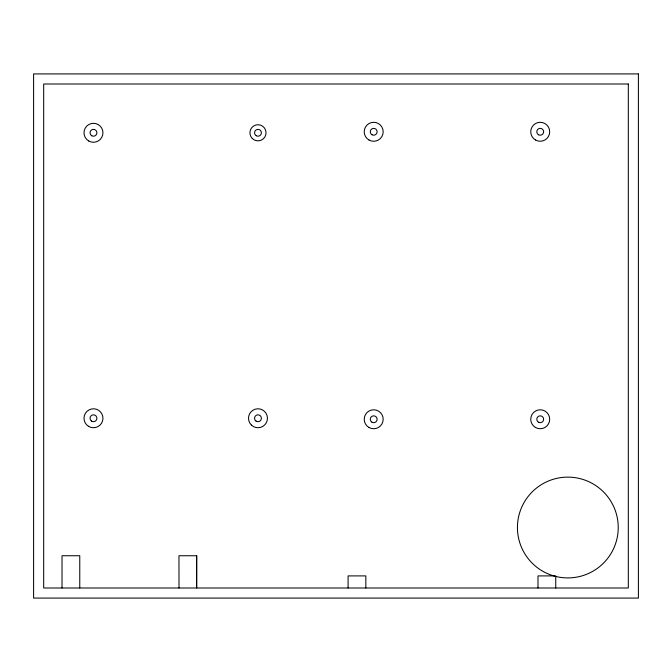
<?xml version="1.0" encoding="UTF-8"?>
<svg xmlns="http://www.w3.org/2000/svg" width="672" height="672" viewBox="0 0 672 672"><rect width="100%" height="100%" fill="white"/><g stroke="black" fill="none" stroke-linecap="round" stroke-linejoin="round"><path stroke-width="1.01" d="M196.644 555.744L196.644 588L196.686 555.744L178.962 555.744L179.004 588M555.744 588L555.744 575.904L538.003 575.904L538.003 588M365.828 588L365.837 575.904L348.096 575.904L348.096 588M79.766 588L79.766 555.744L62.026 555.744L62.026 588M554.795 576.206A50.4 50.4 0 0 1 531.964 492.122A50.4 50.4 0 0 1 616.342 513.828A50.4 50.4 0 0 1 555.769 576.45M638.4 73.92L33.6 73.92L33.6 598.08L638.4 598.08L638.4 73.92M628.32 84L43.68 84L43.68 588L628.32 588L628.32 84M91.762 135.752A3.427 3.427 0 0 0 96.902 132.787A3.427 3.427 0 0 0 91.762 129.822A3.427 3.427 0 0 0 91.762 135.752M88.738 140.994A9.475 9.475 0 0 0 102.95 132.787A9.475 9.475 0 0 0 88.738 124.58A9.475 9.475 0 0 0 88.738 140.994M256.267 135.752A3.427 3.427 0 0 0 261.408 132.787A3.427 3.427 0 0 0 256.267 129.822A3.427 3.427 0 0 0 256.267 135.752M252.277 138.491A8.064 8.064 0 0 0 265.768 134.87A8.064 8.064 0 0 0 255.898 125A8.064 8.064 0 0 0 252.277 138.491M256.04 421.084A3.427 3.427 0 0 0 261.4 418.513A3.427 3.427 0 0 0 256.502 415.162A3.427 3.427 0 0 0 256.04 421.084M251.446 425.116A9.475 9.475 0 0 0 267.187 420.479A9.475 9.475 0 0 0 255.301 409.164A9.475 9.475 0 0 0 251.446 425.116M91.501 421.058A3.427 3.427 0 0 0 96.886 418.564A3.427 3.427 0 0 0 92.039 415.145A3.427 3.427 0 0 0 91.501 421.058M88.402 426.258A9.475 9.475 0 0 0 102.942 418.639A9.475 9.475 0 0 0 89.082 409.861A9.475 9.475 0 0 0 88.402 426.258M371.986 134.744A3.427 3.427 0 0 0 377.126 131.779A3.427 3.427 0 0 0 371.986 128.814A3.427 3.427 0 0 0 371.986 134.744M368.962 139.986A9.475 9.475 0 0 0 383.174 131.779A9.475 9.475 0 0 0 368.962 123.572A9.475 9.475 0 0 0 368.962 139.986M538.507 134.744A3.427 3.427 0 0 0 543.648 131.779A3.427 3.427 0 0 0 538.507 128.814A3.427 3.427 0 0 0 538.507 134.744M535.483 139.986A9.475 9.475 0 0 0 549.696 131.779A9.475 9.475 0 0 0 535.483 123.572A9.475 9.475 0 0 0 535.483 139.986M538.507 422.226A3.427 3.427 0 0 0 543.648 419.261A3.427 3.427 0 0 0 538.507 416.296A3.427 3.427 0 0 0 538.507 422.226M535.483 427.468A9.475 9.475 0 0 0 549.696 419.261A9.475 9.475 0 0 0 535.483 411.054A9.475 9.475 0 0 0 535.483 427.468M371.986 422.226A3.427 3.427 0 0 0 377.126 419.261A3.427 3.427 0 0 0 371.986 416.296A3.427 3.427 0 0 0 371.986 422.226M368.962 427.468A9.475 9.475 0 0 0 383.174 419.261A9.475 9.475 0 0 0 368.962 411.054A9.475 9.475 0 0 0 368.962 427.468"/></g></svg>
